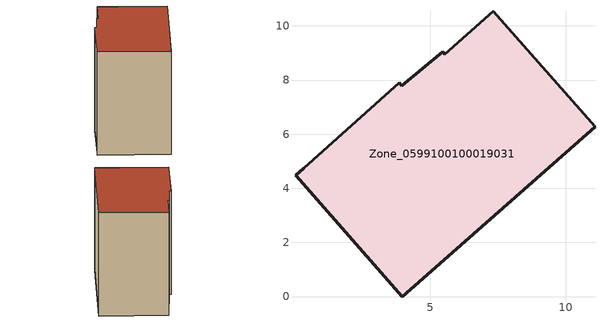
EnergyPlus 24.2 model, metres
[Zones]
Zone_0599100100019031
 floor ground (C_G): 3.95,7.79 5.46,9.05 5.54,8.95 7.33,10.53 11.08,6.27 3.96,0 0.01,4.49 0.32,4.74 3.85,7.89 z3.93
 wall outside (C_F): 11.08,6.27 7.33,10.53 5.54,8.95 5.46,9.05 3.95,7.79 3.85,7.89 0.32,4.74 0.01,4.49 3.96,0 11.08,6.27 z3.93:12.97
 roof outside (C_R): 3.85,7.89 0.32,4.74 0.01,4.49 3.96,0 11.08,6.27 7.33,10.53 5.54,8.95 5.46,9.05 3.95,7.79 z12.97
[BUILDING]
Pand.0599100100019031: North Axis=0; Terrain=City; Loads Convergence Tolerance Value=0.04; Temperature Convergence Tolerance Value=0.4; Solar Distribution=FullExterior; Maximum Number of Warmup Days=25; Minimum Number of Warmup Days=1
[Site:Location]
Rotterdam.The.Hague.AP_ZH_NLD Design_Conditions: Latitude=51.96; Longitude=4.45; Time Zone=1; Elevation=-4.5
[SITE:GROUNDTEMPERATURE:BUILDINGSURFACE]
18, 18, 18, 18, 18, 18, 18, 18, 18, 18, 18, 18
[MATERIAL] Thermal Absorptance=0.9; Solar Absorptance=0.7; Visible Absorptance=0.7
Name | Roughness | Thickness | Conductivity | Density | Specific Heat
G.TI.2015-2018 | MediumSmooth | 0.15 | 0.0428571 | 540 | 1210
F.TI.2015-2018 | Rough | 0.3 | 0.0666667 | 1920 | 840
R.TI.2015-2018 | MediumRough | 0.2 | 0.0333333 | 1500 | 1000
[CONSTRUCTION]
C_G: G.TI.2015-2018
C_F: F.TI.2015-2018
C_R: R.TI.2015-2018
[ZONE]
Zone_0599100100019031: Type=1; Multiplier=1; Ceiling Height=Autocalculate; Volume=Autocalculate; Floor Area=autocalculate; Part of Total Floor Area=Yes
[ZONEINFILTRATION:DESIGNFLOWRATE]
Infil_Zone_0599100100019031: Zone or ZoneList or Space or SpaceList=Zone_0599100100019031; Schedule=AlwaysOn; Design Flow Rate Calculation Method=Flow/Area; Flow Rate per Floor Area=0.0015; Constant Term Coefficient=1; Temperature Term Coefficient=0; Velocity Term Coefficient=0; Velocity Squared Term Coefficient=0
[HVACTEMPLATE:ZONE:IDEALLOADSAIRSYSTEM]
Zone_0599100100019031: Maximum Heating Supply Air Temperature=50; Minimum Cooling Supply Air Temperature=13; Maximum Heating Supply Air Humidity Ratio=0.0156; Minimum Cooling Supply Air Humidity Ratio=0.0077; Heating Limit=NoLimit; Cooling Limit=NoLimit; Dehumidification Control Type=ConstantSensibleHeatRatio; Cooling Sensible Heat Ratio=0.7; Dehumidification Setpoint=60; Humidification Control Type=None; Humidification Setpoint=30; Outdoor Air Method=None; Outdoor Air Flow Rate per Person=0.00944; Outdoor Air Flow Rate per Zone Floor Area=0; Outdoor Air Flow Rate per Zone=0; Demand Controlled Ventilation Type=None; Outdoor Air Economizer Type=NoEconomizer; Heat Recovery Type=None; Sensible Heat Recovery Effectiveness=0.7; Latent Heat Recovery Effectiveness=0.65
[ZONECONTROL:THERMOSTAT]
ThermostatControl_Zone_0599100100019031: Zone or ZoneList=Zone_0599100100019031; Control Type Schedule=DualSetpointControlType; Control 1=Thermostat_Zone_0599100100019031; Temperature Difference Between Cutout And Setpoint=0
[THERMOSTATSETPOINT:DUALSETPOINT]
Thermostat_Zone_0599100100019031: Heating Setpoint Temperature Schedule=HeatingSetpoint_Zone_0599100100019031; Cooling Setpoint Temperature Schedule=CoolingSetpoint_Zone_0599100100019031
[SCHEDULE:COMPACT]
HeatingSetpoint_Zone_0599100100019031: Through: 12/31, For: AllDays, Until: 24:00, 21
CoolingSetpoint_Zone_0599100100019031: Through: 12/31, For: AllDays, Until: 24:00, 24
DualSetpointControlType: Through: 12/31, For: AllDays, Until: 24:00, 4
AlwaysOn: Through: 12/31, For: AllDays, Until: 24:00, 1
